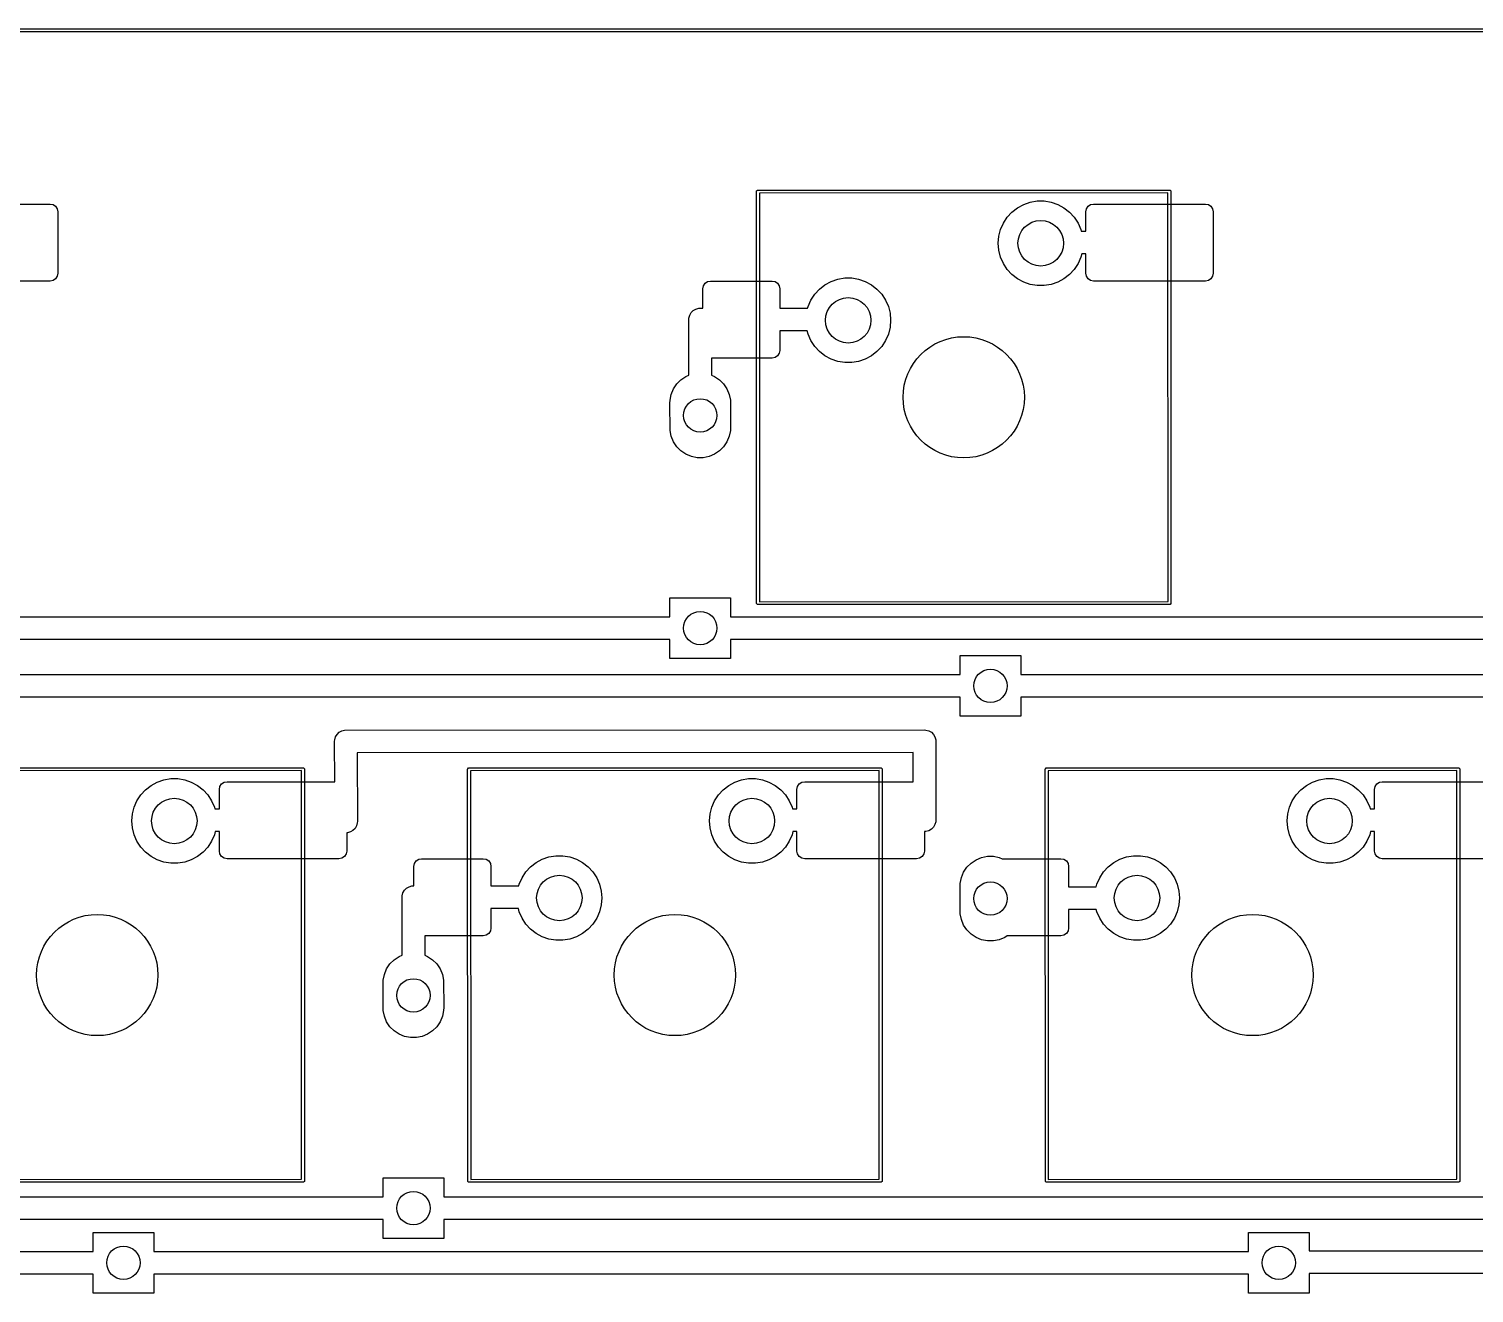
# Model space of a CAD drawing. Extents: x 12 to 499, y -206 to -17.
# Drawn here: x 132.72 to 180.38, y -58.53 to -16.84 of the extents above; entities that cross this region are included whole.
import ezdxf

# ---------------------------------------------------------------- set-up
doc = ezdxf.new("R2010")
doc.units = 0
doc.layers.add('BLACK', color=7, linetype='CONTINUOUS')

msp = doc.modelspace()

# ---------------------------------------------------------------- linework, layer by layer
at = {"layer": 'BLACK', "linetype": 'CONTINUOUS'}
for p, q in [((11.980866, -16.844806), (499.237, -16.841)), ((499.187, -16.937194), (12.046195, -16.940999)), ((156.71106, -22.205), (156.714866, -22.185866)), ((156.714866, -35.794134), (156.71106, -22.205)), ((156.714866, -22.185866), (156.741926, -22.158806)), ((156.741926, -22.158806), (170.33106, -22.155)), ((170.281072, -22.251213), (156.807273, -22.254987)), ((156.807273, -22.254987), (156.811047, -35.728786)), ((170.284846, -35.725012), (170.281072, -22.251213)), ((170.33106, -22.155), (170.350194, -22.158806)), ((170.350194, -22.158806), (170.377254, -22.185866)), ((170.377254, -22.185866), (170.38106, -35.775)), ((129.72606, -22.615), (133.41806, -22.615)), ((133.41806, -22.615), (133.515262, -22.634335)), ((133.515262, -22.634335), (133.597665, -22.689395)), ((133.597665, -22.689395), (133.652725, -22.771798)), ((133.652725, -22.771798), (133.67206, -22.869)), ((133.67206, -22.869), (133.67206, -24.901)), ((165.137866, -22.879987), (165.320333, -22.737967)), ((165.320333, -22.737967), (165.523686, -22.627917)), ((165.523686, -22.627917), (165.74238, -22.55284)), ((165.74238, -22.55284), (165.970449, -22.514782)), ((165.970449, -22.514782), (166.201671, -22.514782)), ((166.201671, -22.514782), (166.42974, -22.55284)), ((166.42974, -22.55284), (166.648434, -22.627917)), ((166.648434, -22.627917), (166.851787, -22.737967)), ((166.851787, -22.737967), (167.034254, -22.879987)), ((167.57206, -22.869), (167.591395, -22.771798)), ((167.57206, -23.511853), (167.57206, -22.869)), ((167.591395, -22.771798), (167.646455, -22.689395)), ((167.646455, -22.689395), (167.728858, -22.634335)), ((167.728858, -22.634335), (167.82606, -22.615)), ((167.82606, -22.615), (171.51806, -22.615)), ((171.51806, -22.615), (171.615262, -22.634335)), ((171.615262, -22.634335), (171.697665, -22.689395)), ((171.697665, -22.689395), (171.752725, -22.771798)), ((171.752725, -22.771798), (171.77206, -22.869)), ((171.77206, -22.869), (171.77206, -24.901)), ((164.761916, -23.455421), (164.854797, -23.243674)), ((164.854797, -23.243674), (164.981263, -23.050102)), ((164.981263, -23.050102), (165.137866, -22.879987)), ((167.034254, -22.879987), (167.190857, -23.050102)), ((167.190857, -23.050102), (167.317323, -23.243674)), ((167.317323, -23.243674), (167.410204, -23.455421)), ((164.68606, -23.91), (164.705154, -23.679568)), ((164.705154, -23.679568), (164.761916, -23.455421)), ((167.410204, -23.455421), (167.424527, -23.511983)), ((167.424527, -23.511983), (167.57206, -23.511853)), ((164.705154, -24.140432), (164.68606, -23.91)), ((164.761916, -24.364579), (164.705154, -24.140432)), ((167.436989, -24.258807), (167.410204, -24.364579)), ((167.57206, -24.258688), (167.436989, -24.258807)), ((167.57206, -24.901), (167.57206, -24.258688)), ((164.854797, -24.576326), (164.761916, -24.364579)), ((164.981263, -24.769898), (164.854797, -24.576326)), ((165.137866, -24.940013), (164.981263, -24.769898)), ((167.190857, -24.769898), (167.034254, -24.940013)), ((167.317323, -24.576326), (167.190857, -24.769898)), ((167.410204, -24.364579), (167.317323, -24.576326)), ((133.41806, -25.155), (129.72606, -25.155)), ((133.515262, -25.135665), (133.41806, -25.155)), ((133.597665, -25.080605), (133.515262, -25.135665)), ((133.652725, -24.998202), (133.597665, -25.080605)), ((133.67206, -24.901), (133.652725, -24.998202)), ((154.959395, -25.311798), (155.014455, -25.229395)), ((155.014455, -25.229395), (155.096858, -25.174335)), ((155.096858, -25.174335), (155.19406, -25.155)), ((155.19406, -25.155), (157.22606, -25.155)), ((157.22606, -25.155), (157.323262, -25.174335)), ((157.323262, -25.174335), (157.405665, -25.229395)), ((157.405665, -25.229395), (157.460725, -25.311798)), ((158.970333, -25.277967), (159.173686, -25.167917)), ((159.173686, -25.167917), (159.39238, -25.09284)), ((159.39238, -25.09284), (159.620449, -25.054782)), ((159.620449, -25.054782), (159.851671, -25.054782)), ((159.851671, -25.054782), (160.07974, -25.09284)), ((160.07974, -25.09284), (160.298434, -25.167917)), ((160.298434, -25.167917), (160.501787, -25.277967)), ((165.320333, -25.082033), (165.137866, -24.940013)), ((165.523686, -25.192083), (165.320333, -25.082033)), ((165.74238, -25.26716), (165.523686, -25.192083)), ((166.648434, -25.192083), (166.42974, -25.26716)), ((166.851787, -25.082033), (166.648434, -25.192083)), ((167.034254, -24.940013), (166.851787, -25.082033)), ((167.591395, -24.998202), (167.57206, -24.901)), ((167.646455, -25.080605), (167.591395, -24.998202)), ((167.728858, -25.135665), (167.646455, -25.080605)), ((167.82606, -25.155), (167.728858, -25.135665)), ((171.51806, -25.155), (167.82606, -25.155)), ((171.615262, -25.135665), (171.51806, -25.155)), ((171.697665, -25.080605), (171.615262, -25.135665)), ((171.752725, -24.998202), (171.697665, -25.080605)), ((171.77206, -24.901), (171.752725, -24.998202)), ((154.94006, -25.409), (154.959395, -25.311798)), ((154.94006, -26.052904), (154.94006, -25.409)), ((157.460725, -25.311798), (157.48006, -25.409)), ((157.48006, -25.409), (157.48006, -26.052024)), ((158.504797, -25.783674), (158.631263, -25.590102)), ((158.631263, -25.590102), (158.787866, -25.419987)), ((158.787866, -25.419987), (158.970333, -25.277967)), ((160.501787, -25.277967), (160.684254, -25.419987)), ((160.684254, -25.419987), (160.840857, -25.590102)), ((160.840857, -25.590102), (160.967323, -25.783674)), ((165.970449, -25.305218), (165.74238, -25.26716)), ((166.201671, -25.305218), (165.970449, -25.305218)), ((166.42974, -25.26716), (166.201671, -25.305218)), ((154.509605, -26.281494), (154.558552, -26.196714)), ((154.558552, -26.196714), (154.627774, -26.127492)), ((154.627774, -26.127492), (154.712554, -26.078545)), ((154.712554, -26.078545), (154.807113, -26.053208)), ((154.807113, -26.053208), (154.94006, -26.052904)), ((157.48006, -26.052024), (158.39779, -26.0512)), ((158.39779, -26.0512), (158.411916, -25.995421)), ((158.411916, -25.995421), (158.504797, -25.783674)), ((160.967323, -25.783674), (161.060204, -25.995421)), ((161.060204, -25.995421), (161.116966, -26.219568)), ((154.48106, -26.425), (154.484268, -26.376053)), ((154.482896, -28.262389), (154.48106, -26.425)), ((154.484268, -26.376053), (154.509605, -26.281494)), ((161.116966, -26.680432), (161.060204, -26.904579)), ((161.116966, -26.219568), (161.13606, -26.45)), ((161.13606, -26.45), (161.116966, -26.680432)), ((158.384938, -26.798048), (157.48006, -26.79886)), ((157.48006, -26.79886), (157.48006, -27.441)), ((158.411916, -26.904579), (158.384938, -26.798048)), ((158.504797, -27.116326), (158.411916, -26.904579)), ((158.631263, -27.309898), (158.504797, -27.116326)), ((160.967323, -27.116326), (160.840857, -27.309898)), ((161.060204, -26.904579), (160.967323, -27.116326)), ((157.405665, -27.620605), (157.323262, -27.675665)), ((157.460725, -27.538202), (157.405665, -27.620605)), ((157.48006, -27.441), (157.460725, -27.538202)), ((158.787866, -27.480013), (158.631263, -27.309898)), ((158.970333, -27.622033), (158.787866, -27.480013)), ((159.173686, -27.732083), (158.970333, -27.622033)), ((160.501787, -27.622033), (160.298434, -27.732083)), ((160.684254, -27.480013), (160.501787, -27.622033)), ((160.840857, -27.309898), (160.684254, -27.480013)), ((157.22606, -27.695), (155.229171, -27.695)), ((155.229171, -27.695), (155.229737, -28.262602)), ((157.323262, -27.675665), (157.22606, -27.695)), ((159.39238, -27.80716), (159.173686, -27.732083)), ((159.620449, -27.845218), (159.39238, -27.80716)), ((159.851671, -27.845218), (159.620449, -27.845218)), ((160.07974, -27.80716), (159.851671, -27.845218)), ((160.298434, -27.732083), (160.07974, -27.80716)), ((153.974139, -28.713603), (154.08305, -28.550607)), ((154.08305, -28.550607), (154.221667, -28.41199)), ((154.221667, -28.41199), (154.384663, -28.303079)), ((154.384663, -28.303079), (154.482896, -28.262389)), ((155.229737, -28.262602), (155.327457, -28.303079)), ((155.327457, -28.303079), (155.490453, -28.41199)), ((155.490453, -28.41199), (155.62907, -28.550607)), ((155.62907, -28.550607), (155.737981, -28.713603)), ((153.860875, -29.086983), (153.89912, -28.894715)), ((153.89912, -28.894715), (153.974139, -28.713603)), ((155.737981, -28.713603), (155.813, -28.894715)), ((155.813, -28.894715), (155.851245, -29.086983)), ((153.85606, -29.185), (153.860875, -29.086983)), ((153.860875, -30.083017), (153.85606, -29.185)), ((155.851245, -29.086983), (155.85606, -29.985)), ((155.85606, -29.985), (155.851245, -30.083017)), ((153.89912, -30.275285), (153.860875, -30.083017)), ((153.974139, -30.456397), (153.89912, -30.275285)), ((154.08305, -30.619393), (153.974139, -30.456397)), ((155.737981, -30.456397), (155.62907, -30.619393)), ((155.813, -30.275285), (155.737981, -30.456397)), ((155.851245, -30.083017), (155.813, -30.275285)), ((154.221667, -30.75801), (154.08305, -30.619393)), ((154.384663, -30.866921), (154.221667, -30.75801)), ((154.565775, -30.94194), (154.384663, -30.866921)), ((154.758043, -30.980185), (154.565775, -30.94194)), ((155.146345, -30.94194), (154.954077, -30.980185)), ((155.327457, -30.866921), (155.146345, -30.94194)), ((155.490453, -30.75801), (155.327457, -30.866921)), ((155.62907, -30.619393), (155.490453, -30.75801)), ((154.954077, -30.980185), (154.758043, -30.980185)), ((153.85606, -36.225084), (153.85606, -35.6)), ((153.85606, -35.6), (155.85606, -35.6)), ((155.85606, -35.6), (155.85606, -36.228119)), ((156.811047, -35.728786), (170.284846, -35.725012)), ((156.741926, -35.821194), (156.714866, -35.794134)), ((156.76106, -35.825), (156.741926, -35.821194)), ((170.350194, -35.821194), (156.76106, -35.825)), ((170.377254, -35.794134), (170.350194, -35.821194)), ((170.38106, -35.775), (170.377254, -35.794134)), ((117.75606, -36.228119), (153.85606, -36.225084)), ((155.85606, -36.228119), (192.006058, -36.225083)), ((153.85606, -36.97188), (117.75606, -36.974915)), ((153.85606, -37.6), (153.85606, -36.97188)), ((192.006058, -36.97188), (155.85606, -36.974916)), ((155.85606, -36.974916), (155.85606, -37.6)), ((155.85606, -37.6), (153.85606, -37.6)), ((163.426058, -38.129483), (163.426058, -37.5044)), ((163.426058, -37.5044), (165.426058, -37.5044)), ((165.426058, -37.5044), (165.426058, -38.132519)), ((127.226058, -38.13252), (163.426058, -38.129483)), ((165.426058, -38.132519), (201.484058, -38.129484)), ((163.426058, -38.876279), (127.226058, -38.879316)), ((163.426058, -39.5044), (163.426058, -38.876279)), ((201.484058, -38.87628), (165.426058, -38.879315)), ((165.426058, -38.879315), (165.426058, -39.5044)), ((165.426058, -39.5044), (163.426058, -39.5044)), ((142.946772, -40.035692), (143.031552, -39.986745)), ((143.031552, -39.986745), (143.126111, -39.961408)), ((143.126111, -39.961408), (162.250458, -39.9582)), ((162.250458, -39.9582), (162.299405, -39.961408)), ((162.299405, -39.961408), (162.393964, -39.986745)), ((162.393964, -39.986745), (162.478744, -40.035692)), ((142.800058, -40.3332), (142.803266, -40.284253)), ((142.801646, -41.664997), (142.800058, -40.3332)), ((142.803266, -40.284253), (142.828603, -40.189694)), ((142.828603, -40.189694), (142.87755, -40.104914)), ((142.87755, -40.104914), (142.946772, -40.035692)), ((162.478744, -40.035692), (162.547966, -40.104914)), ((162.547966, -40.104914), (162.596913, -40.189694)), ((162.596913, -40.189694), (162.62225, -40.284253)), ((162.62225, -40.284253), (162.625458, -42.934997)), ((161.875908, -40.705063), (143.547355, -40.708137)), ((143.547355, -40.708137), (143.550058, -42.9748)), ((161.87707, -41.664997), (161.875908, -40.705063)), ((128.166936, -41.208803), (141.75607, -41.204997)), ((141.706082, -41.30121), (128.232283, -41.304984)), ((141.709856, -54.775009), (141.706082, -41.30121)), ((141.75607, -41.204997), (141.775204, -41.208803)), ((141.775204, -41.208803), (141.802264, -41.235863)), ((141.802264, -41.235863), (141.80607, -54.824997)), ((147.18606, -41.254997), (147.189866, -41.235863)), ((147.189866, -54.844131), (147.18606, -41.254997)), ((147.189866, -41.235863), (147.216926, -41.208803)), ((147.216926, -41.208803), (160.80606, -41.204997)), ((160.756072, -41.30121), (147.282273, -41.304984)), ((147.282273, -41.304984), (147.286047, -54.778783)), ((160.759846, -54.775009), (160.756072, -41.30121)), ((160.80606, -41.204997), (160.825194, -41.208803)), ((160.825194, -41.208803), (160.852254, -41.235863)), ((160.852254, -41.235863), (160.85606, -54.824997)), ((166.23604, -41.254997), (166.239846, -41.235863)), ((166.239846, -54.844131), (166.23604, -41.254997)), ((166.239846, -41.235863), (166.266906, -41.208803)), ((166.266906, -41.208803), (179.85604, -41.204997)), ((179.806052, -41.30121), (166.332253, -41.304984)), ((166.332253, -41.304984), (166.336027, -54.778783)), ((179.809826, -54.775009), (179.806052, -41.30121)), ((179.85604, -41.204997), (179.875174, -41.208803)), ((179.875174, -41.208803), (179.902234, -41.235863)), ((179.902234, -41.235863), (179.90604, -54.824997)), ((136.406273, -42.100099), (136.562876, -41.929984)), ((136.562876, -41.929984), (136.745343, -41.787964)), ((136.745343, -41.787964), (136.948696, -41.677914)), ((136.948696, -41.677914), (137.16739, -41.602837)), ((137.16739, -41.602837), (137.395459, -41.564779)), ((137.395459, -41.564779), (137.626681, -41.564779)), ((137.626681, -41.564779), (137.85475, -41.602837)), ((137.85475, -41.602837), (138.073444, -41.677914)), ((138.073444, -41.677914), (138.276797, -41.787964)), ((138.276797, -41.787964), (138.459264, -41.929984)), ((138.459264, -41.929984), (138.615867, -42.100099)), ((138.99707, -41.918997), (139.016405, -41.821795)), ((138.99707, -42.56185), (138.99707, -41.918997)), ((139.016405, -41.821795), (139.071465, -41.739392)), ((139.071465, -41.739392), (139.153868, -41.684332)), ((139.153868, -41.684332), (139.25107, -41.664997)), ((139.25107, -41.664997), (142.801646, -41.664997)), ((155.456263, -42.100099), (155.612866, -41.929984)), ((155.612866, -41.929984), (155.795333, -41.787964)), ((155.795333, -41.787964), (155.998686, -41.677914)), ((155.998686, -41.677914), (156.21738, -41.602837)), ((156.21738, -41.602837), (156.445449, -41.564779)), ((156.445449, -41.564779), (156.676671, -41.564779)), ((156.676671, -41.564779), (156.90474, -41.602837)), ((156.90474, -41.602837), (157.123434, -41.677914)), ((157.123434, -41.677914), (157.326787, -41.787964)), ((157.326787, -41.787964), (157.509254, -41.929984)), ((157.509254, -41.929984), (157.665857, -42.100099)), ((158.04706, -41.918997), (158.066395, -41.821795)), ((158.04706, -42.56185), (158.04706, -41.918997)), ((158.066395, -41.821795), (158.121455, -41.739392)), ((158.121455, -41.739392), (158.203858, -41.684332)), ((158.203858, -41.684332), (158.30106, -41.664997)), ((158.30106, -41.664997), (161.87707, -41.664997)), ((174.506243, -42.100099), (174.662846, -41.929984)), ((174.662846, -41.929984), (174.845313, -41.787964)), ((174.845313, -41.787964), (175.048666, -41.677914)), ((175.048666, -41.677914), (175.26736, -41.602837)), ((175.26736, -41.602837), (175.495429, -41.564779)), ((175.495429, -41.564779), (175.726651, -41.564779)), ((175.726651, -41.564779), (175.95472, -41.602837)), ((175.95472, -41.602837), (176.173414, -41.677914)), ((176.173414, -41.677914), (176.376767, -41.787964)), ((176.376767, -41.787964), (176.559234, -41.929984)), ((176.559234, -41.929984), (176.715837, -42.100099)), ((177.09704, -41.918997), (177.116375, -41.821795)), ((177.09704, -42.56185), (177.09704, -41.918997)), ((177.116375, -41.821795), (177.171435, -41.739392)), ((177.171435, -41.739392), (177.253838, -41.684332)), ((177.253838, -41.684332), (177.35104, -41.664997)), ((177.35104, -41.664997), (180.85083, -41.664997)), ((136.186926, -42.505418), (136.279807, -42.293671)), ((136.279807, -42.293671), (136.406273, -42.100099)), ((138.615867, -42.100099), (138.742333, -42.293671)), ((138.742333, -42.293671), (138.835214, -42.505418)), ((155.236916, -42.505418), (155.329797, -42.293671)), ((155.329797, -42.293671), (155.456263, -42.100099)), ((157.665857, -42.100099), (157.792323, -42.293671)), ((157.792323, -42.293671), (157.885204, -42.505418)), ((174.286896, -42.505418), (174.379777, -42.293671)), ((174.379777, -42.293671), (174.506243, -42.100099)), ((176.715837, -42.100099), (176.842303, -42.293671)), ((176.842303, -42.293671), (176.935184, -42.505418)), ((136.11107, -42.959997), (136.130164, -42.729565)), ((136.130164, -42.729565), (136.186926, -42.505418)), ((138.835214, -42.505418), (138.849537, -42.56198)), ((138.849537, -42.56198), (138.99707, -42.56185)), ((155.16106, -42.959997), (155.180154, -42.729565)), ((155.180154, -42.729565), (155.236916, -42.505418)), ((157.885204, -42.505418), (157.899527, -42.56198)), ((157.899527, -42.56198), (158.04706, -42.56185)), ((174.21104, -42.959997), (174.230134, -42.729565)), ((174.230134, -42.729565), (174.286896, -42.505418)), ((176.935184, -42.505418), (176.949507, -42.56198)), ((176.949507, -42.56198), (177.09704, -42.56185)), ((136.130164, -43.190429), (136.11107, -42.959997)), ((136.186926, -43.414576), (136.130164, -43.190429)), ((138.861999, -43.308804), (138.835214, -43.414576)), ((138.99707, -43.308685), (138.861999, -43.308804)), ((138.99707, -43.950997), (138.99707, -43.308685)), ((143.224005, -43.346592), (143.19707, -43.346632)), ((143.19707, -43.346632), (143.19707, -43.950997)), ((143.318564, -43.321255), (143.224005, -43.346592)), ((143.403344, -43.272308), (143.318564, -43.321255)), ((143.472566, -43.203086), (143.403344, -43.272308)), ((143.521513, -43.118306), (143.472566, -43.203086)), ((143.54685, -43.023747), (143.521513, -43.118306)), ((143.550058, -42.9748), (143.54685, -43.023747)), ((155.180154, -43.190429), (155.16106, -42.959997)), ((155.236916, -43.414576), (155.180154, -43.190429)), ((157.911989, -43.308804), (157.885204, -43.414576)), ((158.04706, -43.308685), (157.911989, -43.308804)), ((158.04706, -43.950997), (158.04706, -43.308685)), ((162.299405, -43.306789), (162.24706, -43.306867)), ((162.24706, -43.306867), (162.24706, -43.950997)), ((162.393964, -43.281452), (162.299405, -43.306789)), ((162.478744, -43.232505), (162.393964, -43.281452)), ((162.547966, -43.163283), (162.478744, -43.232505)), ((162.596913, -43.078503), (162.547966, -43.163283)), ((162.62225, -42.983944), (162.596913, -43.078503)), ((162.625458, -42.934997), (162.62225, -42.983944)), ((174.230134, -43.190429), (174.21104, -42.959997)), ((174.286896, -43.414576), (174.230134, -43.190429)), ((176.961969, -43.308804), (176.935184, -43.414576)), ((177.09704, -43.308685), (176.961969, -43.308804)), ((177.09704, -43.950997), (177.09704, -43.308685)), ((136.279807, -43.626323), (136.186926, -43.414576)), ((136.406273, -43.819895), (136.279807, -43.626323)), ((136.562876, -43.99001), (136.406273, -43.819895)), ((138.615867, -43.819895), (138.459264, -43.99001)), ((138.742333, -43.626323), (138.615867, -43.819895)), ((138.835214, -43.414576), (138.742333, -43.626323)), ((155.329797, -43.626323), (155.236916, -43.414576)), ((155.456263, -43.819895), (155.329797, -43.626323)), ((155.612866, -43.99001), (155.456263, -43.819895)), ((157.665857, -43.819895), (157.509254, -43.99001)), ((157.792323, -43.626323), (157.665857, -43.819895)), ((157.885204, -43.414576), (157.792323, -43.626323)), ((174.379777, -43.626323), (174.286896, -43.414576)), ((174.506243, -43.819895), (174.379777, -43.626323)), ((174.662846, -43.99001), (174.506243, -43.819895)), ((176.715837, -43.819895), (176.559234, -43.99001)), ((176.842303, -43.626323), (176.715837, -43.819895)), ((176.935184, -43.414576), (176.842303, -43.626323)), ((136.745343, -44.13203), (136.562876, -43.99001)), ((136.948696, -44.24208), (136.745343, -44.13203)), ((137.16739, -44.317157), (136.948696, -44.24208)), ((137.395459, -44.355215), (137.16739, -44.317157)), ((137.85475, -44.317157), (137.626681, -44.355215)), ((138.073444, -44.24208), (137.85475, -44.317157)), ((138.276797, -44.13203), (138.073444, -44.24208)), ((138.459264, -43.99001), (138.276797, -44.13203)), ((139.016405, -44.048199), (138.99707, -43.950997)), ((139.071465, -44.130602), (139.016405, -44.048199)), ((139.153868, -44.185662), (139.071465, -44.130602)), ((139.25107, -44.204997), (139.153868, -44.185662)), ((142.94307, -44.204997), (139.25107, -44.204997)), ((143.040272, -44.185662), (142.94307, -44.204997)), ((143.122675, -44.130602), (143.040272, -44.185662)), ((143.177735, -44.048199), (143.122675, -44.130602)), ((143.19707, -43.950997), (143.177735, -44.048199)), ((145.434395, -44.361795), (145.489455, -44.279392)), ((145.489455, -44.279392), (145.571858, -44.224332)), ((145.571858, -44.224332), (145.66906, -44.204997)), ((145.66906, -44.204997), (147.70106, -44.204997)), ((147.70106, -44.204997), (147.798262, -44.224332)), ((147.798262, -44.224332), (147.880665, -44.279392)), ((147.880665, -44.279392), (147.935725, -44.361795)), ((149.445333, -44.327964), (149.648686, -44.217914)), ((149.648686, -44.217914), (149.86738, -44.142837)), ((149.86738, -44.142837), (150.095449, -44.104779)), ((150.095449, -44.104779), (150.326671, -44.104779)), ((150.326671, -44.104779), (150.55474, -44.142837)), ((150.55474, -44.142837), (150.773434, -44.217914)), ((150.773434, -44.217914), (150.976787, -44.327964)), ((155.795333, -44.13203), (155.612866, -43.99001)), ((155.998686, -44.24208), (155.795333, -44.13203)), ((156.21738, -44.317157), (155.998686, -44.24208)), ((156.445449, -44.355215), (156.21738, -44.317157)), ((156.90474, -44.317157), (156.676671, -44.355215)), ((157.123434, -44.24208), (156.90474, -44.317157)), ((157.326787, -44.13203), (157.123434, -44.24208)), ((157.509254, -43.99001), (157.326787, -44.13203)), ((158.066395, -44.048199), (158.04706, -43.950997)), ((158.121455, -44.130602), (158.066395, -44.048199)), ((158.203858, -44.185662), (158.121455, -44.130602)), ((158.30106, -44.204997), (158.203858, -44.185662)), ((161.99306, -44.204997), (158.30106, -44.204997)), ((162.090262, -44.185662), (161.99306, -44.204997)), ((162.172665, -44.130602), (162.090262, -44.185662)), ((162.227725, -44.048199), (162.172665, -44.130602)), ((162.24706, -43.950997), (162.227725, -44.048199)), ((163.791665, -44.34639), (163.954661, -44.237479)), ((163.954661, -44.237479), (164.135773, -44.16246)), ((164.135773, -44.16246), (164.328041, -44.124215)), ((164.328041, -44.124215), (164.524075, -44.124215)), ((164.524075, -44.124215), (164.716343, -44.16246)), ((164.716343, -44.16246), (164.819036, -44.204997)), ((164.819036, -44.204997), (166.75104, -44.204997)), ((166.75104, -44.204997), (166.848242, -44.224332)), ((166.848242, -44.224332), (166.930645, -44.279392)), ((166.930645, -44.279392), (166.985705, -44.361795)), ((168.495313, -44.327964), (168.698666, -44.217914)), ((168.698666, -44.217914), (168.91736, -44.142837)), ((168.91736, -44.142837), (169.145429, -44.104779)), ((169.145429, -44.104779), (169.376651, -44.104779)), ((169.376651, -44.104779), (169.60472, -44.142837)), ((169.60472, -44.142837), (169.823414, -44.217914)), ((169.823414, -44.217914), (170.026767, -44.327964)), ((174.845313, -44.13203), (174.662846, -43.99001)), ((175.048666, -44.24208), (174.845313, -44.13203)), ((175.26736, -44.317157), (175.048666, -44.24208)), ((175.495429, -44.355215), (175.26736, -44.317157)), ((175.95472, -44.317157), (175.726651, -44.355215)), ((176.173414, -44.24208), (175.95472, -44.317157)), ((176.376767, -44.13203), (176.173414, -44.24208)), ((176.559234, -43.99001), (176.376767, -44.13203)), ((177.116375, -44.048199), (177.09704, -43.950997)), ((177.171435, -44.130602), (177.116375, -44.048199)), ((177.253838, -44.185662), (177.171435, -44.130602)), ((177.35104, -44.204997), (177.253838, -44.185662)), ((181.04304, -44.204997), (177.35104, -44.204997)), ((137.626681, -44.355215), (137.395459, -44.355215)), ((145.41506, -44.458997), (145.434395, -44.361795)), ((145.41506, -45.103042), (145.41506, -44.458997)), ((147.935725, -44.361795), (147.95506, -44.458997)), ((147.95506, -44.458997), (147.95506, -45.102021)), ((148.979797, -44.833671), (149.106263, -44.640099)), ((149.106263, -44.640099), (149.262866, -44.469984)), ((149.262866, -44.469984), (149.445333, -44.327964)), ((150.976787, -44.327964), (151.159254, -44.469984)), ((151.159254, -44.469984), (151.315857, -44.640099)), ((151.315857, -44.640099), (151.442323, -44.833671)), ((156.676671, -44.355215), (156.445449, -44.355215)), ((163.469118, -44.829115), (163.544137, -44.648003)), ((163.544137, -44.648003), (163.653048, -44.485007)), ((163.653048, -44.485007), (163.791665, -44.34639)), ((166.985705, -44.361795), (167.00504, -44.458997)), ((167.00504, -44.458997), (167.00504, -45.136478)), ((168.029777, -44.833671), (168.156243, -44.640099)), ((168.156243, -44.640099), (168.312846, -44.469984)), ((168.312846, -44.469984), (168.495313, -44.327964)), ((170.026767, -44.327964), (170.209234, -44.469984)), ((170.209234, -44.469984), (170.365837, -44.640099)), ((170.365837, -44.640099), (170.492303, -44.833671)), ((175.726651, -44.355215), (175.495429, -44.355215)), ((145.049603, -45.331491), (145.09855, -45.246711)), ((145.09855, -45.246711), (145.167772, -45.177489)), ((145.167772, -45.177489), (145.252552, -45.128542)), ((145.252552, -45.128542), (145.347111, -45.103205)), ((145.347111, -45.103205), (145.41506, -45.103042)), ((147.95506, -45.102021), (148.87279, -45.101197)), ((148.87279, -45.101197), (148.886916, -45.045418)), ((148.886916, -45.045418), (148.979797, -44.833671)), ((151.442323, -44.833671), (151.535204, -45.045418)), ((151.535204, -45.045418), (151.591966, -45.269565)), ((151.591966, -45.269565), (151.61106, -45.499997)), ((163.426058, -45.1194), (163.430873, -45.021383)), ((163.430873, -46.017417), (163.426058, -45.1194)), ((163.430873, -45.021383), (163.469118, -44.829115)), ((167.00504, -45.136478), (167.913987, -45.135881)), ((167.913987, -45.135881), (167.936896, -45.045418)), ((167.936896, -45.045418), (168.029777, -44.833671)), ((170.492303, -44.833671), (170.585184, -45.045418)), ((170.585184, -45.045418), (170.641946, -45.269565)), ((170.641946, -45.269565), (170.66104, -45.499997)), ((145.021058, -45.474997), (145.024266, -45.42605)), ((145.022926, -47.387976), (145.021058, -45.474997)), ((145.024266, -45.42605), (145.049603, -45.331491)), ((151.591966, -45.730429), (151.535204, -45.954576)), ((151.61106, -45.499997), (151.591966, -45.730429)), ((170.641946, -45.730429), (170.585184, -45.954576)), ((170.66104, -45.499997), (170.641946, -45.730429)), ((148.859938, -45.848045), (147.95506, -45.848857)), ((147.95506, -45.848857), (147.95506, -46.490997)), ((148.886916, -45.954576), (148.859938, -45.848045)), ((148.979797, -46.166323), (148.886916, -45.954576)), ((149.106263, -46.359895), (148.979797, -46.166323)), ((151.442323, -46.166323), (151.315857, -46.359895)), ((151.535204, -45.954576), (151.442323, -46.166323)), ((163.469118, -46.209685), (163.430873, -46.017417)), ((163.544137, -46.390797), (163.469118, -46.209685)), ((167.918695, -45.882702), (167.00504, -45.883303)), ((167.00504, -45.883303), (167.00504, -46.490997)), ((167.936896, -45.954576), (167.918695, -45.882702)), ((168.029777, -46.166323), (167.936896, -45.954576)), ((168.156243, -46.359895), (168.029777, -46.166323)), ((170.492303, -46.166323), (170.365837, -46.359895)), ((170.585184, -45.954576), (170.492303, -46.166323)), ((147.880665, -46.670602), (147.798262, -46.725662)), ((147.935725, -46.588199), (147.880665, -46.670602)), ((147.95506, -46.490997), (147.935725, -46.588199)), ((149.262866, -46.53001), (149.106263, -46.359895)), ((149.445333, -46.67203), (149.262866, -46.53001)), ((149.648686, -46.78208), (149.445333, -46.67203)), ((150.976787, -46.67203), (150.773434, -46.78208)), ((151.159254, -46.53001), (150.976787, -46.67203)), ((151.315857, -46.359895), (151.159254, -46.53001)), ((163.653048, -46.553793), (163.544137, -46.390797)), ((163.791665, -46.69241), (163.653048, -46.553793)), ((163.954661, -46.801321), (163.791665, -46.69241)), ((166.930645, -46.670602), (166.848242, -46.725662)), ((166.985705, -46.588199), (166.930645, -46.670602)), ((167.00504, -46.490997), (166.985705, -46.588199)), ((168.312846, -46.53001), (168.156243, -46.359895)), ((168.495313, -46.67203), (168.312846, -46.53001)), ((168.698666, -46.78208), (168.495313, -46.67203)), ((170.026767, -46.67203), (169.823414, -46.78208)), ((170.209234, -46.53001), (170.026767, -46.67203)), ((170.365837, -46.359895), (170.209234, -46.53001)), ((147.70106, -46.744997), (145.769138, -46.744997)), ((145.769138, -46.744997), (145.769766, -47.388215)), ((147.798262, -46.725662), (147.70106, -46.744997)), ((149.86738, -46.857157), (149.648686, -46.78208)), ((150.095449, -46.895215), (149.86738, -46.857157)), ((150.326671, -46.895215), (150.095449, -46.895215)), ((150.55474, -46.857157), (150.326671, -46.895215)), ((150.773434, -46.78208), (150.55474, -46.857157)), ((164.135773, -46.87634), (163.954661, -46.801321)), ((164.328041, -46.914585), (164.135773, -46.87634)), ((164.524075, -46.914585), (164.328041, -46.914585)), ((164.716343, -46.87634), (164.524075, -46.914585)), ((164.897455, -46.801321), (164.716343, -46.87634)), ((164.981749, -46.744997), (164.897455, -46.801321)), ((166.75104, -46.744997), (164.981749, -46.744997)), ((166.848242, -46.725662), (166.75104, -46.744997)), ((168.91736, -46.857157), (168.698666, -46.78208)), ((169.145429, -46.895215), (168.91736, -46.857157)), ((169.376651, -46.895215), (169.145429, -46.895215)), ((169.60472, -46.857157), (169.376651, -46.895215)), ((169.823414, -46.78208), (169.60472, -46.857157)), ((144.623048, -47.676207), (144.761665, -47.53759)), ((144.761665, -47.53759), (144.924661, -47.428679)), ((144.924661, -47.428679), (145.022926, -47.387976)), ((145.769766, -47.388215), (145.867455, -47.428679)), ((145.867455, -47.428679), (146.030451, -47.53759)), ((146.030451, -47.53759), (146.169068, -47.676207)), ((144.400873, -48.212583), (144.439118, -48.020315)), ((144.439118, -48.020315), (144.514137, -47.839203)), ((144.514137, -47.839203), (144.623048, -47.676207)), ((146.169068, -47.676207), (146.277979, -47.839203)), ((146.277979, -47.839203), (146.352998, -48.020315)), ((146.352998, -48.020315), (146.391243, -48.212583)), ((144.396058, -48.3106), (144.400873, -48.212583)), ((144.400873, -49.208617), (144.396058, -48.3106)), ((146.391243, -48.212583), (146.396058, -49.1106)), ((144.439118, -49.400885), (144.400873, -49.208617)), ((144.514137, -49.581997), (144.439118, -49.400885)), ((146.352998, -49.400885), (146.277979, -49.581997)), ((146.391243, -49.208617), (146.352998, -49.400885)), ((146.396058, -49.1106), (146.391243, -49.208617)), ((144.623048, -49.744993), (144.514137, -49.581997)), ((144.761665, -49.88361), (144.623048, -49.744993)), ((144.924661, -49.992521), (144.761665, -49.88361)), ((145.105773, -50.06754), (144.924661, -49.992521)), ((145.867455, -49.992521), (145.686343, -50.06754)), ((146.030451, -49.88361), (145.867455, -49.992521)), ((146.169068, -49.744993), (146.030451, -49.88361)), ((146.277979, -49.581997), (146.169068, -49.744993)), ((145.298041, -50.105785), (145.105773, -50.06754)), ((145.494075, -50.105785), (145.298041, -50.105785)), ((145.686343, -50.06754), (145.494075, -50.105785)), ((128.236057, -54.778783), (141.709856, -54.775009)), ((144.396058, -55.350683), (144.396058, -54.7256)), ((144.396058, -54.7256), (146.396058, -54.7256)), ((146.396058, -54.7256), (146.396058, -55.353719)), ((147.286047, -54.778783), (160.759846, -54.775009)), ((166.336027, -54.778783), (179.809826, -54.775009)), ((141.775204, -54.871191), (128.18607, -54.874997)), ((141.802264, -54.844131), (141.775204, -54.871191)), ((141.80607, -54.824997), (141.802264, -54.844131)), ((147.216926, -54.871191), (147.189866, -54.844131)), ((147.23606, -54.874997), (147.216926, -54.871191)), ((160.825194, -54.871191), (147.23606, -54.874997)), ((160.852254, -54.844131), (160.825194, -54.871191)), ((160.85606, -54.824997), (160.852254, -54.844131)), ((166.266906, -54.871191), (166.239846, -54.844131)), ((166.28604, -54.874997), (166.266906, -54.871191)), ((179.875174, -54.871191), (166.28604, -54.874997)), ((179.902234, -54.844131), (179.875174, -54.871191)), ((179.90604, -54.824997), (179.902234, -54.844131)), ((108.23107, -55.353719), (144.396058, -55.350683)), ((146.396058, -55.353719), (182.296058, -55.350684)), ((144.396058, -56.09748), (108.23107, -56.100516)), ((144.396058, -56.7256), (144.396058, -56.09748)), ((182.296058, -56.09748), (146.396058, -56.100515)), ((146.396058, -56.100515), (146.396058, -56.7256)), ((134.834458, -57.154056), (134.834458, -56.529)), ((134.834458, -56.529), (136.834458, -56.529)), ((136.834458, -56.529), (136.834458, -57.157119)), ((172.934458, -57.154084), (172.934458, -56.529)), ((172.934458, -56.529), (174.934458, -56.529)), ((174.934458, -56.529), (174.934458, -57.131719)), ((79.65605, -57.157149), (134.834458, -57.154056)), ((136.834458, -57.157119), (172.934458, -57.154084)), ((146.396058, -56.7256), (144.396058, -56.7256)), ((174.934458, -57.131719), (211.034458, -57.128684)), ((134.834458, -57.90085), (79.65605, -57.903943)), ((134.834458, -58.529), (134.834458, -57.90085)), ((172.934458, -57.90088), (136.834458, -57.903915)), ((136.834458, -57.903915), (136.834458, -58.529)), ((172.934458, -58.529), (172.934458, -57.90088)), ((211.034458, -57.87548), (174.934458, -57.878515)), ((174.934458, -57.878515), (174.934458, -58.529)), ((136.834458, -58.529), (134.834458, -58.529)), ((174.934458, -58.529), (172.934458, -58.529))]:
    msp.add_line(p, q, dxfattribs=at)
at = {"layer": 'BLACK'}
for centre, radius in [((166.08606, -23.91), 0.75), ((159.73606, -26.45), 0.75), ((163.54606, -28.99), 2), ((163.54606, -28.99), 2), ((154.85606, -29.585), 0.55), ((154.85606, -36.6), 0.55), ((164.426058, -38.5044), 0.55), ((137.51107, -42.959997), 0.75), ((156.56106, -42.959997), 0.75), ((175.61104, -42.959997), 0.75), ((150.21106, -45.499997), 0.75), ((169.26104, -45.499997), 0.75), ((164.426058, -45.5194), 0.55), ((134.97107, -48.039997), 2), ((154.02106, -48.039997), 2), ((173.07104, -48.039997), 2), ((145.396058, -48.7106), 0.55), ((145.396058, -55.7256), 0.55), ((135.834458, -57.529), 0.55), ((173.934458, -57.529), 0.55)]:
    msp.add_circle(centre, radius, dxfattribs=at)

doc.saveas('drawing.dxf')
